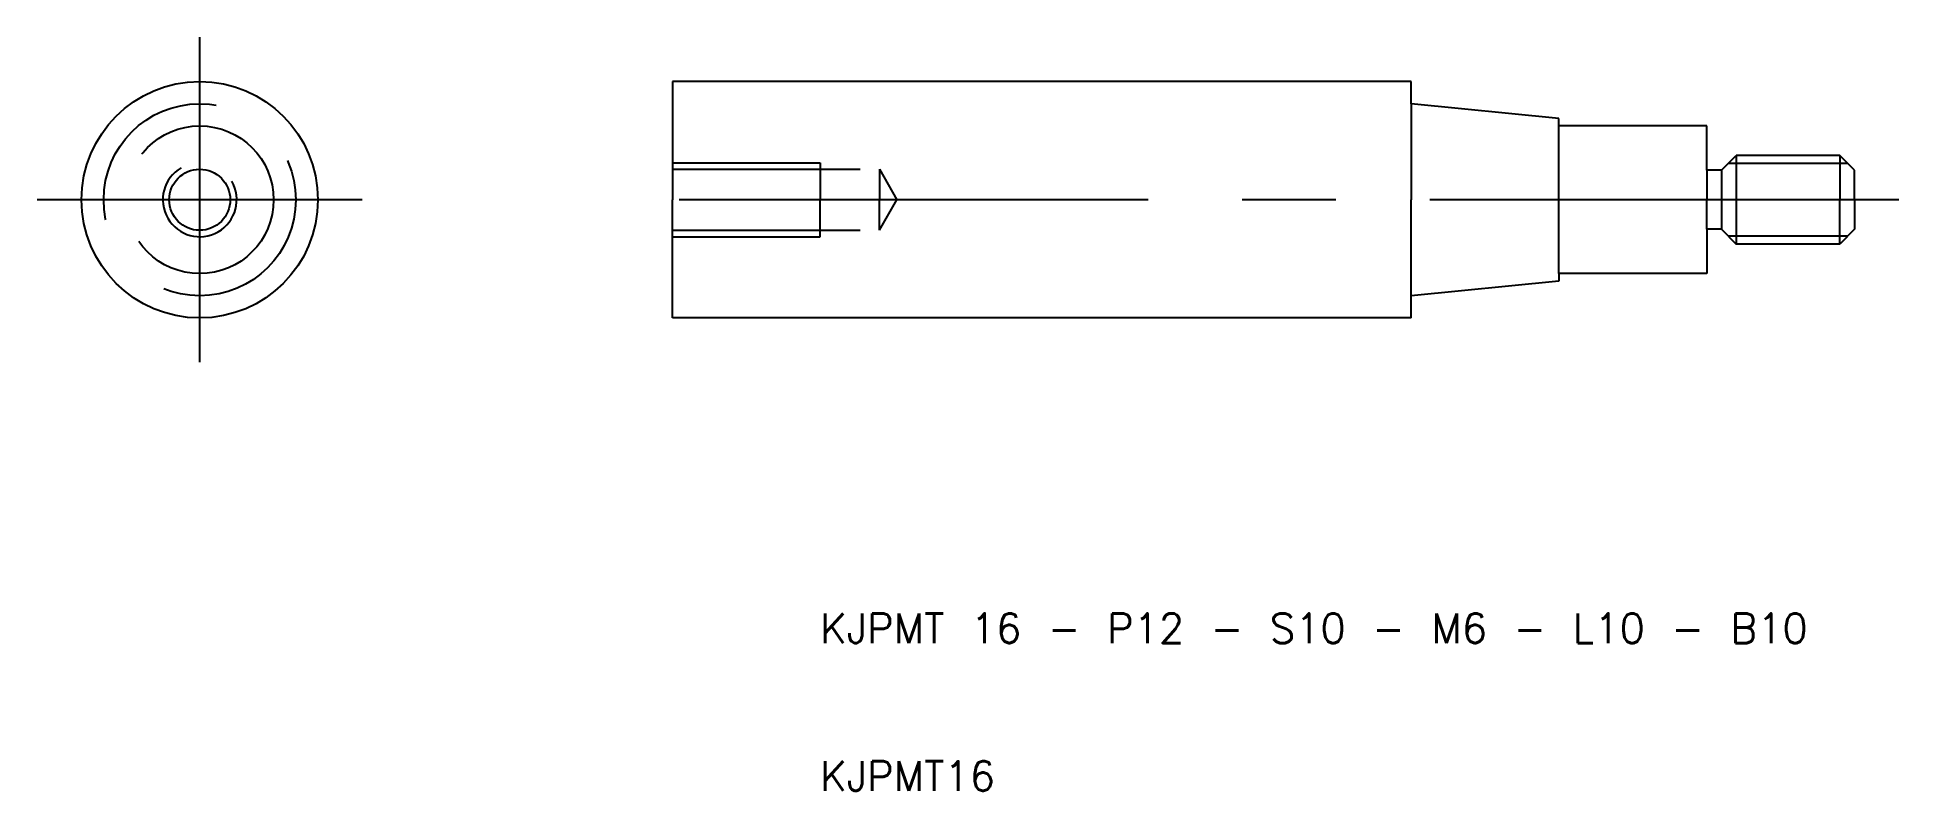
# Model space of a CAD drawing. Extents: x -43 to 83, y 10 to 61.
import ezdxf

# ---------------------------------------------------------------- set-up
doc = ezdxf.new("R2010")
doc.units = 0
doc.linetypes.add('CENTER', pattern=[50.8, 31.75, -6.35, 6.35, -6.35])
doc.linetypes.add('DASHED', pattern=[19.05, 12.7, -6.35])
doc.layers.get('0').update_dxf_attribs({"linetype": 'CONTINUOUS'})
doc.layers.add('CENTER', color=1, linetype='CENTER')
doc.styles.get("Standard").update_dxf_attribs({"font": 'txt.shx'})

msp = doc.modelspace()

# ---------------------------------------------------------------- linework, layer by layer
for p, q in [((50, 58), (0, 58)), ((0, 58), (0, 50)), ((50, 56.5), (50, 58)), ((50, 56.5), (50, 50)), ((60, 55.5), (50, 56.5)), ((60, 55), (60, 55.5)), ((70, 55), (60, 55)), ((60, 45), (60, 55)), ((70, 52), (70, 55)), ((71, 52), (72, 53)), ((72, 53), (72, 47)), ((79, 53), (72, 53)), ((79, 53), (79, 50)), ((80, 52), (79, 53)), ((70, 52), (70, 50)), ((71, 52), (70, 52)), ((71, 52), (71, 48)), ((80, 50), (80, 52)), ((0, 42), (0, 50)), ((50, 43.5), (50, 50)), ((70, 48), (70, 50)), ((79, 47), (79, 50)), ((80, 50), (80, 48)), ((70, 48), (70, 45)), ((71, 48), (70, 48)), ((71, 48), (72, 47)), ((80, 48), (79, 47)), ((79, 47), (72, 47)), ((60, 44.5), (50, 43.5)), ((70, 45), (60, 45)), ((60, 45), (60, 44.5)), ((50, 42), (50, 43.5)), ((50, 42), (0, 42))]:
    msp.add_line(p, q)
at = {"color": 3, "linetype": 'DASHED'}
for p, q in [((0, 52.5), (10, 52.5)), ((0, 52.067), (14, 52.067)), ((10, 52.5), (10, 50)), ((14, 52.067), (14, 50)), ((14, 52.067), (15.1934, 50)), ((10, 47.5), (10, 50)), ((14, 47.933), (15.1934, 50)), ((14, 47.933), (14, 50)), ((0, 47.933), (14, 47.933)), ((0, 47.5), (10, 47.5))]:
    msp.add_line(p, q, dxfattribs=at)
at = {"color": 3}
for p, q in [((79.5415, 52.4585), (71.4585, 52.4585)), ((79.5415, 47.5415), (71.4585, 47.5415))]:
    msp.add_line(p, q, dxfattribs=at)
for radius in [8, 2.067]:
    msp.add_circle((-32, 50), radius)
at = {"color": 3, "linetype": 'DASHED'}
for radius in [6.5, 5]:
    msp.add_circle((-32, 50), radius, dxfattribs=at)
at = {"color": 3}
msp.add_arc((-32, 50), 2.5, 120, 30, dxfattribs=at)
at = {"layer": 'CENTER'}
for p, q in [((-32, 39), (-32, 61)), ((-21, 50), (-43, 50)), ((83, 50), (-3, 50))]:
    msp.add_line(p, q, dxfattribs=at)

# ---------------------------------------------------------------- texts
for s, p in [('KJPMT 16 - P12 - S10 - M6 - L10 - B10', (10, 20)), ('KJPMT16', (10, 10))]:
    msp.add_text(s, height=2).set_placement(p)

doc.saveas('drawing.dxf')
